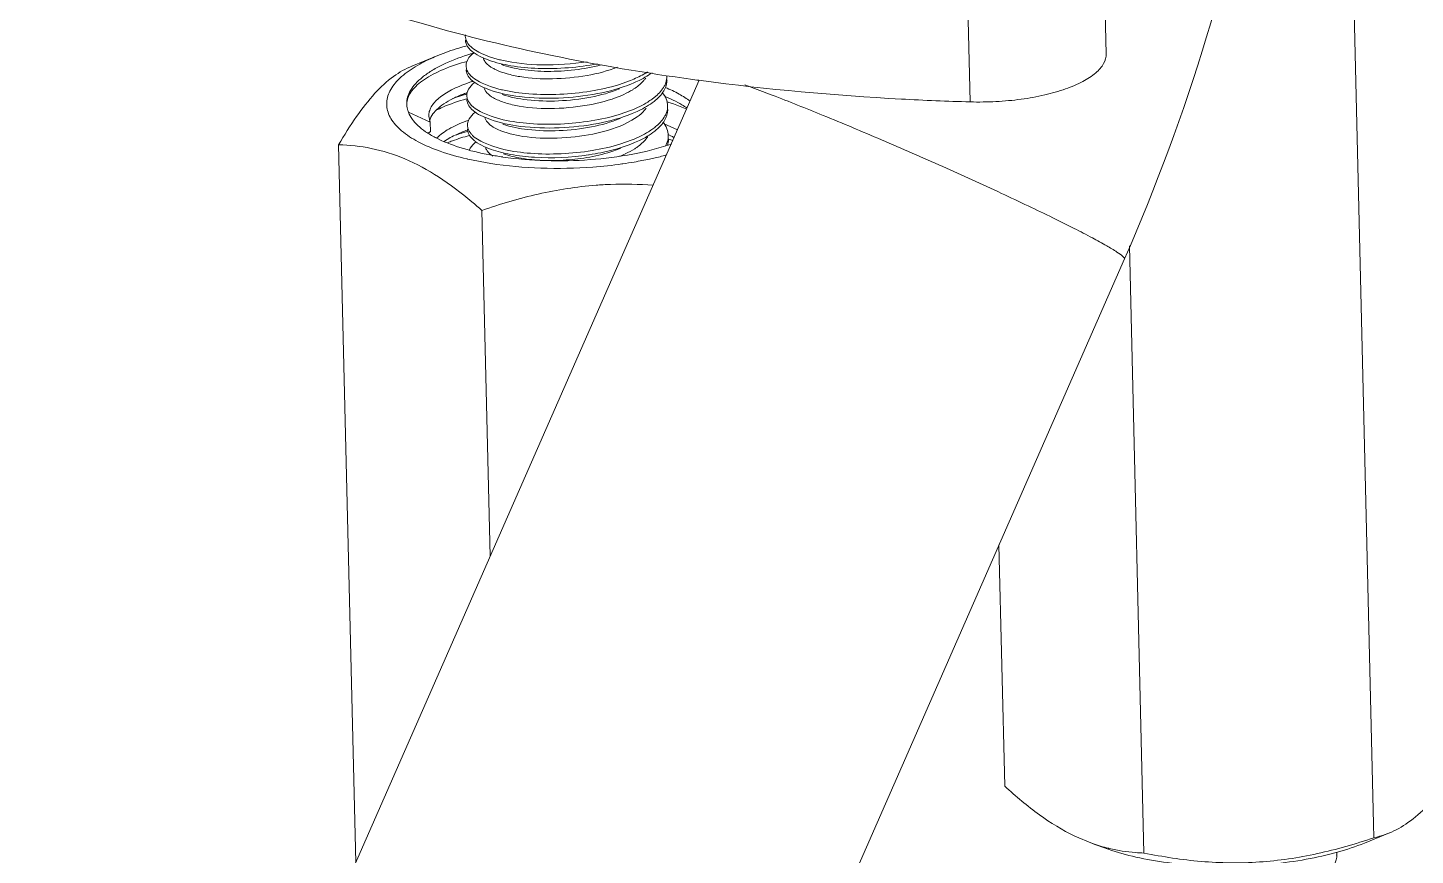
# Model space of a CAD drawing. Header units: millimetres. Extents: x 1991 to 2585, y -545 to -125.
# Drawn here: x 2487.55 to 2504.84, y -266.38 to -256.07 of the extents above; entities that cross this region are included whole.
import ezdxf

# ---------------------------------------------------------------- set-up
doc = ezdxf.new("R2010")
doc.units = ezdxf.units.MM
doc.header["$LTSCALE"] = 0.1
doc.layers.get('0').update_dxf_attribs({"lineweight": 13})

msp = doc.modelspace()

# ---------------------------------------------------------------- linework, layer by layer
at = {"color": 7, "linetype": 'Continuous'}
for p, q in [((2504.326, -266.163), (2504.053, -254.804)), ((2500.99, -256.393), (2500.965, -255.374)), ((2499.271, -255.974), (2499.295, -256.993)), ((2493.008, -256.208), (2493.003, -256.175)), ((2492.66, -256.416), (2492.338, -256.547)), ((2493.043, -256.319), (2493.072, -256.351)), ((2493.306, -256.43), (2493.204, -256.389)), ((2493.206, -256.436), (2493.297, -256.473)), ((2493.399, -256.459), (2493.306, -256.43)), ((2493.016, -256.579), (2493.012, -256.546)), ((2495.916, -256.722), (2489.254, -271.907)), ((2493.051, -256.69), (2493.081, -256.721)), ((2493.315, -256.801), (2493.213, -256.76)), ((2495.063, -256.726), (2494.911, -256.78)), ((2496.485, -256.781), (2496.826, -256.908)), ((2493.025, -256.949), (2493.021, -256.916)), ((2493.215, -256.807), (2493.306, -256.844)), ((2493.258, -256.862), (2493.239, -256.826)), ((2493.408, -256.829), (2493.315, -256.801)), ((2495.377, -256.922), (2495.332, -256.957)), ((2492.565, -257.246), (2492.293, -257.122)), ((2493.06, -257.06), (2493.09, -257.092)), ((2493.324, -257.171), (2493.222, -257.13)), ((2495.072, -257.097), (2494.92, -257.15)), ((2492.547, -257.169), (2492.565, -257.246)), ((2492.575, -257.182), (2492.556, -257.232)), ((2492.565, -257.246), (2492.567, -257.362)), ((2493.034, -257.32), (2493.03, -257.287)), ((2493.224, -257.177), (2493.315, -257.214)), ((2493.267, -257.234), (2493.247, -257.19)), ((2493.29, -257.26), (2493.267, -257.234)), ((2493.416, -257.2), (2493.324, -257.171)), ((2495.079, -257.222), (2494.977, -257.275)), ((2495.144, -257.18), (2495.079, -257.222)), ((2495.648, -257.342), (2495.48, -257.266)), ((2492.538, -257.381), (2492.567, -257.362)), ((2493.069, -257.43), (2493.099, -257.462)), ((2495.081, -257.467), (2494.929, -257.52)), ((2491.639, -266.47), (2491.424, -257.528)), ((2493.333, -257.542), (2493.231, -257.501)), ((2493.233, -257.548), (2493.324, -257.585)), ((2493.425, -257.57), (2493.333, -257.542)), ((2495.52, -257.496), (2495.496, -257.545)), ((2493.035, -257.707), (2493.32, -257.761)), ((2494.956, -257.767), (2494.965, -257.765)), ((2493.313, -262.655), (2493.21, -258.345)), ((2501.461, -266.354), (2501.279, -258.788)), ((2501.218, -258.95), (2494.519, -274.217)), ((2499.726, -265.521), (2499.654, -262.515)), ((2504.211, -266.229), (2504.519, -266.103)), ((2500.818, -266.236), (2500.599, -266.144)), ((2501.016, -266.305), (2500.817, -266.235))]:
    msp.add_line(p, q, dxfattribs=at)
for centre, radius, start, end in [((2493.144, -256.172), 0.141, 174.3067, 181.5204), ((2493.956, -259.31), 3.046, 106.6937, 107.6087), ((2493.313, -256.041), 0.358, 227.468, 231.0857), ((2493.988, -259.417), 3.157, 106.3986, 106.6975), ((2493.796, -259.303), 2.919, 105.3373, 105.9501), ((2493.834, -254.85), 1.667, 254.8444, 256.9688), ((2493.714, -258.705), 2.063, 107.7761, 109.1345), ((2493.32, -256.414), 0.354, 227.3893, 231.0369), ((2493.75, -258.818), 2.181, 107.2828, 107.7844), ((2499.775, -227.957), 29.025, 262.2048, 262.4088), ((2493.676, -259.28), 2.472, 107.1243, 109.7802), ((2493.757, -259.542), 2.746, 106.0142, 107.135), ((2493.608, -258.518), 1.74, 110.1715, 112.2496), ((2493.793, -259.666), 2.875, 105.7424, 106.0208), ((2493.659, -258.656), 1.888, 109.5029, 110.1811), ((2493.806, -259.71), 2.921, 105.5262, 105.7426), ((2493.838, -255.246), 1.641, 254.7912, 256.949), ((2492.557, -257.014), 0.284, 181.3597, 183.2861), ((2493.331, -256.78), 0.359, 227.5293, 231.1358), ((2494.682, -259.622), 2.759, 71.8748, 72.2896), ((2493.663, -258.992), 1.875, 109.483, 110.445), ((2493.858, -255.573), 1.686, 254.8174, 256.9165), ((2494.912, -256.74), 0.727, 306.0883, 310.5729), ((2493.698, -259.777), 2.507, 107.1313, 109.1753), ((2493.788, -260.071), 2.815, 105.5579, 107.1225), ((2493.631, -259.011), 1.773, 109.8814, 112.2304), ((2493.339, -257.153), 0.357, 227.4479, 231.0699), ((2494.82, -259.073), 1.816, 66.6607, 66.7952), ((2494.727, -259.983), 2.652, 71.0468, 72.1908), ((2494.837, -259.034), 1.774, 65.9762, 66.6629), ((2494.886, -258.925), 1.654, 64.1437, 65.9886), ((2493.847, -256.019), 1.608, 254.7831, 256.9843), ((2494.434, -256.428), 1.337, 291.5752, 294.9301), ((2494.673, -254.895), 2.773, 288.6827, 288.893), ((2493.864, -254.062), 3.738, 257.0079, 257.1917), ((2494.045, -253.693), 4.028, 259.4776, 261.7969), ((2494.053, -254.35), 3.338, 278.3593, 278.5004), ((2494.171, -252.16), 5.661, 274.2826, 277.9635), ((2494.236, -252.646), 5.171, 278.1065, 279.7221), ((2494.3, -253.021), 4.79, 279.7244, 282.0454), ((2494.369, -253.358), 4.447, 282.0766, 282.4927), ((2494.42, -253.585), 4.214, 282.4836, 284.6849), ((2494.498, -253.892), 3.897, 284.7162, 285.0762), ((2489.151, -262.949), 6.137, 48.5963, 50.1255), ((2501.502, -264.297), 2.055, 250.5646, 256.4233), ((2501.498, -264.313), 2.039, 256.428, 256.693), ((2503.627, -266.326), 0.239, 346.4563, 355.7301)]:
    msp.add_arc(centre, radius, start, end, dxfattribs=at)
for points, knots in [([(2503.174, -251.401), (2503.118, -252.041), (2502.777, -254.627), (2502.007, -257.153), (2501.218, -258.95)], [0, 0, 0, 0, 0.246847, 1, 1, 1, 1]), ([(2503.098, -251.826), (2503.322, -252.614), (2503.881, -254.134), (2504.699, -255.534), (2505.165, -256.175)], [0, 0, 0, 0, 0.508702, 1, 1, 1, 1]), ([(2495.838, -256.714), (2495.251, -256.633), (2494.122, -256.444), (2492.523, -256.057), (2491.1, -255.584), (2489.884, -255.036), (2488.897, -254.422), (2488.156, -253.75), (2487.747, -253.124), (2487.583, -252.616), (2487.553, -252.364), (2487.55, -252.24)], [0, 0, 0, 0, 0.177765, 0.343016, 0.493258, 0.626644, 0.742272, 0.840656, 0.924509, 0.962835, 1, 1, 1, 1]), ([(2493.004, -256.222), (2493.004, -256.23), (2493.008, -256.265), (2493.026, -256.298), (2493.043, -256.319)], [0, 0, 0, 0, 0.233802, 1, 1, 1, 1]), ([(2493.071, -256.304), (2493.063, -256.297), (2493.036, -256.27), (2493.015, -256.235), (2493.008, -256.208)], [0, 0, 0, 0, 0.281557, 1, 1, 1, 1]), ([(2492.273, -257.021), (2492.272, -256.992), (2492.28, -256.932), (2492.319, -256.845), (2492.384, -256.76), (2492.472, -256.679), (2492.583, -256.602), (2492.768, -256.501), (2492.924, -256.442), (2493.035, -256.407)], [0, 0, 0, 0, 0.083712, 0.173573, 0.274385, 0.38908, 0.519071, 0.664673, 1, 1, 1, 1]), ([(2492.66, -256.416), (2492.632, -256.427), (2492.526, -256.472), (2492.424, -256.526), (2492.353, -256.571)], [0, 0, 0, 0, 0.268425, 1, 1, 1, 1]), ([(2493.02, -256.295), (2492.988, -256.304), (2492.866, -256.339), (2492.747, -256.38), (2492.66, -256.416)], [0, 0, 0, 0, 0.262355, 1, 1, 1, 1]), ([(2493.012, -256.546), (2493.011, -256.518), (2493.031, -256.454), (2493.077, -256.407), (2493.104, -256.385)], [0, 0, 0, 0, 0.445122, 1, 1, 1, 1]), ([(2493.072, -256.351), (2493.081, -256.359), (2493.122, -256.393), (2493.169, -256.419), (2493.206, -256.436)], [0, 0, 0, 0, 0.22271, 1, 1, 1, 1]), ([(2493.204, -256.389), (2493.193, -256.384), (2493.152, -256.364), (2493.114, -256.34), (2493.088, -256.319)], [0, 0, 0, 0, 0.272658, 1, 1, 1, 1]), ([(2500.99, -256.393), (2500.991, -256.434), (2500.963, -256.528), (2500.854, -256.645), (2500.69, -256.75), (2500.475, -256.84), (2500.216, -256.913), (2499.925, -256.965), (2499.614, -256.993), (2499.402, -256.996), (2499.295, -256.993)], [0, 0, 0, 0, 0.065188, 0.144971, 0.246054, 0.368989, 0.511013, 0.66747, 0.832598, 1, 1, 1, 1]), ([(2492.341, -256.546), (2492.259, -256.579), (2492.089, -256.676), (2491.857, -256.893), (2491.633, -257.185), (2491.494, -257.408), (2491.424, -257.528)], [0, 0, 0, 0, 0.194423, 0.42402, 0.694682, 1, 1, 1, 1]), ([(2492.353, -256.571), (2492.286, -256.614), (2492.193, -256.683), (2492.099, -256.794), (2492.052, -256.875), (2492.025, -256.958), (2492.02, -257.042), (2492.037, -257.124), (2492.074, -257.205), (2492.132, -257.282), (2492.241, -257.387), (2492.427, -257.505), (2492.703, -257.62), (2492.911, -257.678), (2493.024, -257.704)], [0, 0, 0, 0, 0.128734, 0.183542, 0.232955, 0.278427, 0.32196, 0.365897, 0.412506, 0.463615, 0.520477, 0.653815, 0.814401, 1, 1, 1, 1]), ([(2492.273, -257.021), (2492.274, -256.996), (2492.283, -256.943), (2492.323, -256.868), (2492.386, -256.795), (2492.47, -256.726), (2492.575, -256.661), (2492.747, -256.575), (2492.891, -256.525), (2492.993, -256.496)], [0, 0, 0, 0, 0.080204, 0.168505, 0.269346, 0.385076, 0.516008, 0.660851, 1, 1, 1, 1]), ([(2493.013, -256.592), (2493.013, -256.601), (2493.017, -256.636), (2493.035, -256.668), (2493.051, -256.69)], [0, 0, 0, 0, 0.233867, 1, 1, 1, 1]), ([(2493.08, -256.675), (2493.072, -256.668), (2493.045, -256.64), (2493.024, -256.606), (2493.016, -256.579)], [0, 0, 0, 0, 0.281073, 1, 1, 1, 1]), ([(2493.256, -256.502), (2493.253, -256.497), (2493.24, -256.48), (2493.231, -256.461), (2493.228, -256.446)], [0, 0, 0, 0, 0.270461, 1, 1, 1, 1]), ([(2493.388, -256.594), (2493.374, -256.588), (2493.326, -256.564), (2493.28, -256.531), (2493.256, -256.502)], [0, 0, 0, 0, 0.290685, 1, 1, 1, 1]), ([(2493.297, -256.473), (2493.385, -256.504), (2493.588, -256.553), (2493.922, -256.583), (2494.285, -256.574), (2494.531, -256.541), (2494.651, -256.518)], [0, 0, 0, 0, 0.204821, 0.456144, 0.732403, 1, 1, 1, 1]), ([(2494.899, -256.56), (2494.778, -256.608), (2494.508, -256.676), (2494.099, -256.715), (2493.762, -256.698), (2493.529, -256.648), (2493.432, -256.614), (2493.388, -256.594)], [0, 0, 0, 0, 0.254802, 0.536659, 0.799929, 0.907353, 1, 1, 1, 1]), ([(2494.695, -256.532), (2494.587, -256.56), (2494.364, -256.6), (2494.033, -256.62), (2493.725, -256.599), (2493.535, -256.558), (2493.452, -256.528)], [0, 0, 0, 0, 0.266211, 0.538404, 0.790527, 1, 1, 1, 1]), ([(2494.521, -256.494), (2494.335, -256.522), (2493.979, -256.546), (2493.622, -256.512), (2493.459, -256.474)], [0, 0, 0, 0, 0.529182, 1, 1, 1, 1]), ([(2493.038, -256.757), (2492.967, -256.781), (2492.84, -256.834), (2492.699, -256.92), (2492.618, -256.996), (2492.577, -257.053), (2492.552, -257.111), (2492.547, -257.15), (2492.547, -257.169)], [0, 0, 0, 0, 0.332992, 0.608042, 0.723579, 0.825301, 0.91593, 1, 1, 1, 1]), ([(2493.021, -256.916), (2493.02, -256.888), (2493.04, -256.824), (2493.086, -256.778), (2493.113, -256.756)], [0, 0, 0, 0, 0.444676, 1, 1, 1, 1]), ([(2493.081, -256.721), (2493.09, -256.729), (2493.131, -256.763), (2493.178, -256.789), (2493.215, -256.807)], [0, 0, 0, 0, 0.222829, 1, 1, 1, 1]), ([(2493.213, -256.76), (2493.202, -256.754), (2493.161, -256.734), (2493.123, -256.71), (2493.097, -256.69)], [0, 0, 0, 0, 0.272374, 1, 1, 1, 1]), ([(2493.306, -256.844), (2493.427, -256.887), (2493.713, -256.944), (2494.167, -256.956), (2494.637, -256.905), (2494.939, -256.824), (2495.076, -256.768)], [0, 0, 0, 0, 0.213924, 0.481898, 0.754371, 1, 1, 1, 1]), ([(2494.911, -256.78), (2494.798, -256.814), (2494.555, -256.867), (2494.182, -256.905), (2493.813, -256.902), (2493.575, -256.869), (2493.467, -256.844)], [0, 0, 0, 0, 0.2436, 0.508561, 0.771851, 1, 1, 1, 1]), ([(2495.275, -256.62), (2495.259, -256.629), (2495.191, -256.67), (2495.119, -256.703), (2495.063, -256.726)], [0, 0, 0, 0, 0.232966, 1, 1, 1, 1]), ([(2495.076, -256.768), (2495.1, -256.758), (2495.188, -256.719), (2495.273, -256.671), (2495.33, -256.629)], [0, 0, 0, 0, 0.272574, 1, 1, 1, 1]), ([(2495.251, -256.696), (2495.244, -256.707), (2495.206, -256.755), (2495.159, -256.793), (2495.121, -256.82)], [0, 0, 0, 0, 0.220209, 1, 1, 1, 1]), ([(2495.355, -256.987), (2495.403, -256.949), (2495.465, -256.888), (2495.511, -256.789), (2495.517, -256.741), (2495.517, -256.718)], [0, 0, 0, 0, 0.55899, 0.7845, 1, 1, 1, 1]), ([(2495.502, -256.755), (2495.497, -256.77), (2495.467, -256.834), (2495.418, -256.887), (2495.377, -256.922)], [0, 0, 0, 0, 0.218682, 1, 1, 1, 1]), ([(2499.295, -256.993), (2499.009, -256.985), (2497.888, -256.939), (2496.769, -256.838), (2495.941, -256.727)], [0, 0, 0, 0, 0.255181, 1, 1, 1, 1]), ([(2492.949, -256.907), (2492.904, -256.925), (2492.822, -256.963), (2492.714, -257.029), (2492.63, -257.101), (2492.589, -257.155), (2492.575, -257.182)], [0, 0, 0, 0, 0.3049, 0.574094, 0.805125, 1, 1, 1, 1]), ([(2492.639, -257.098), (2492.666, -257.084), (2492.789, -257.027), (2492.917, -256.984), (2493.018, -256.955)], [0, 0, 0, 0, 0.224968, 1, 1, 1, 1]), ([(2493.089, -257.045), (2493.081, -257.038), (2493.054, -257.011), (2493.033, -256.976), (2493.025, -256.949)], [0, 0, 0, 0, 0.281453, 1, 1, 1, 1]), ([(2493.365, -256.949), (2493.353, -256.943), (2493.314, -256.919), (2493.276, -256.889), (2493.258, -256.862)], [0, 0, 0, 0, 0.289035, 1, 1, 1, 1]), ([(2494.979, -256.9), (2494.853, -256.958), (2494.565, -257.04), (2494.124, -257.086), (2493.76, -257.069), (2493.511, -257.011), (2493.409, -256.972), (2493.365, -256.949)], [0, 0, 0, 0, 0.253195, 0.537237, 0.803453, 0.910071, 1, 1, 1, 1]), ([(2494.924, -256.83), (2494.809, -256.877), (2494.557, -256.946), (2494.169, -256.989), (2493.796, -256.98), (2493.561, -256.935), (2493.461, -256.899)], [0, 0, 0, 0, 0.249928, 0.523448, 0.784951, 1, 1, 1, 1]), ([(2495.121, -256.82), (2495.11, -256.827), (2495.065, -256.857), (2495.017, -256.882), (2494.979, -256.9)], [0, 0, 0, 0, 0.234633, 1, 1, 1, 1]), ([(2495.332, -256.957), (2495.314, -256.971), (2495.232, -257.025), (2495.142, -257.068), (2495.072, -257.097)], [0, 0, 0, 0, 0.226847, 1, 1, 1, 1]), ([(2495.455, -256.874), (2495.476, -256.899), (2495.51, -256.951), (2495.524, -257.013), (2495.524, -257.042)], [0, 0, 0, 0, 0.529842, 1, 1, 1, 1]), ([(2495.765, -257.069), (2495.744, -257.055), (2495.655, -256.999), (2495.559, -256.953), (2495.484, -256.923)], [0, 0, 0, 0, 0.231451, 1, 1, 1, 1]), ([(2495.805, -256.985), (2495.762, -256.952), (2495.662, -256.888), (2495.556, -256.838), (2495.498, -256.814)], [0, 0, 0, 0, 0.470464, 1, 1, 1, 1]), ([(2496.826, -256.908), (2497.039, -256.99), (2497.495, -257.172), (2498.204, -257.47), (2498.945, -257.794), (2499.554, -258.071), (2500.01, -258.285), (2500.313, -258.431), (2500.579, -258.563), (2500.803, -258.679), (2500.981, -258.777), (2501.109, -258.852), (2501.183, -258.904), (2501.214, -258.933), (2501.22, -258.946), (2501.218, -258.95)], [0, 0, 0, 0, 0.140747, 0.303581, 0.474928, 0.640446, 0.716645, 0.786302, 0.847964, 0.900337, 0.942341, 0.973139, 0.992188, 0.997336, 1, 1, 1, 1]), ([(2492.293, -257.122), (2492.29, -257.114), (2492.28, -257.085), (2492.275, -257.054), (2492.273, -257.031)], [0, 0, 0, 0, 0.255711, 1, 1, 1, 1]), ([(2493.309, -257.653), (2493.182, -257.63), (2492.95, -257.574), (2492.682, -257.47), (2492.511, -257.37), (2492.388, -257.274), (2492.318, -257.185), (2492.293, -257.122)], [0, 0, 0, 0, 0.327201, 0.605192, 0.723619, 0.828149, 1, 1, 1, 1]), ([(2493.022, -256.963), (2493.022, -256.971), (2493.026, -257.006), (2493.044, -257.039), (2493.06, -257.06)], [0, 0, 0, 0, 0.233833, 1, 1, 1, 1]), ([(2493.03, -257.287), (2493.029, -257.259), (2493.049, -257.195), (2493.095, -257.148), (2493.122, -257.126)], [0, 0, 0, 0, 0.44454, 1, 1, 1, 1]), ([(2493.09, -257.092), (2493.099, -257.1), (2493.14, -257.133), (2493.187, -257.16), (2493.224, -257.177)], [0, 0, 0, 0, 0.222755, 1, 1, 1, 1]), ([(2493.222, -257.13), (2493.21, -257.125), (2493.17, -257.105), (2493.132, -257.081), (2493.106, -257.06)], [0, 0, 0, 0, 0.27237, 1, 1, 1, 1]), ([(2495.084, -257.138), (2495.111, -257.127), (2495.206, -257.085), (2495.296, -257.033), (2495.355, -256.987)], [0, 0, 0, 0, 0.274984, 1, 1, 1, 1]), ([(2495.258, -257.07), (2495.251, -257.079), (2495.218, -257.121), (2495.178, -257.156), (2495.144, -257.18)], [0, 0, 0, 0, 0.223452, 1, 1, 1, 1]), ([(2495.364, -257.357), (2495.39, -257.337), (2495.435, -257.296), (2495.502, -257.211), (2495.527, -257.135), (2495.525, -257.088)], [0, 0, 0, 0, 0.302965, 0.562337, 1, 1, 1, 1]), ([(2495.511, -257.126), (2495.505, -257.14), (2495.476, -257.204), (2495.427, -257.257), (2495.385, -257.293)], [0, 0, 0, 0, 0.218216, 1, 1, 1, 1]), ([(2495.541, -257), (2495.56, -257.006), (2495.635, -257.031), (2495.709, -257.06), (2495.762, -257.084)], [0, 0, 0, 0, 0.257379, 1, 1, 1, 1]), ([(2493.008, -257.234), (2492.936, -257.261), (2492.809, -257.318), (2492.692, -257.398), (2492.648, -257.443)], [0, 0, 0, 0, 0.553052, 1, 1, 1, 1]), ([(2493.41, -257.337), (2493.397, -257.331), (2493.355, -257.31), (2493.314, -257.284), (2493.29, -257.26)], [0, 0, 0, 0, 0.28309, 1, 1, 1, 1]), ([(2493.315, -257.214), (2493.436, -257.257), (2493.722, -257.314), (2494.176, -257.327), (2494.646, -257.275), (2494.948, -257.194), (2495.084, -257.138)], [0, 0, 0, 0, 0.213882, 0.481885, 0.754324, 1, 1, 1, 1]), ([(2494.977, -257.275), (2494.855, -257.33), (2494.58, -257.408), (2494.156, -257.455), (2493.755, -257.44), (2493.508, -257.381), (2493.41, -257.337)], [0, 0, 0, 0, 0.250678, 0.530484, 0.797784, 1, 1, 1, 1]), ([(2494.932, -257.2), (2494.818, -257.247), (2494.565, -257.316), (2494.177, -257.36), (2493.805, -257.35), (2493.57, -257.305), (2493.47, -257.27)], [0, 0, 0, 0, 0.250006, 0.523673, 0.785002, 1, 1, 1, 1]), ([(2494.92, -257.15), (2494.807, -257.185), (2494.564, -257.238), (2494.19, -257.276), (2493.822, -257.272), (2493.584, -257.24), (2493.476, -257.215)], [0, 0, 0, 0, 0.243802, 0.508713, 0.771931, 1, 1, 1, 1]), ([(2495.464, -257.244), (2495.485, -257.269), (2495.519, -257.322), (2495.532, -257.384), (2495.533, -257.412)], [0, 0, 0, 0, 0.529886, 1, 1, 1, 1]), ([(2492.96, -257.37), (2492.939, -257.379), (2492.862, -257.412), (2492.788, -257.452), (2492.738, -257.487)], [0, 0, 0, 0, 0.271896, 1, 1, 1, 1]), ([(2492.781, -257.502), (2492.802, -257.494), (2492.891, -257.46), (2492.982, -257.431), (2493.052, -257.412)], [0, 0, 0, 0, 0.234461, 1, 1, 1, 1]), ([(2493.031, -257.333), (2493.031, -257.342), (2493.035, -257.377), (2493.052, -257.409), (2493.069, -257.43)], [0, 0, 0, 0, 0.233804, 1, 1, 1, 1]), ([(2493.098, -257.416), (2493.09, -257.408), (2493.063, -257.381), (2493.042, -257.347), (2493.034, -257.32)], [0, 0, 0, 0, 0.281377, 1, 1, 1, 1]), ([(2493.099, -257.462), (2493.108, -257.47), (2493.149, -257.504), (2493.196, -257.53), (2493.233, -257.548)], [0, 0, 0, 0, 0.222559, 1, 1, 1, 1]), ([(2493.231, -257.501), (2493.22, -257.495), (2493.179, -257.475), (2493.14, -257.451), (2493.115, -257.431)], [0, 0, 0, 0, 0.272645, 1, 1, 1, 1]), ([(2495.341, -257.328), (2495.323, -257.341), (2495.241, -257.396), (2495.151, -257.439), (2495.081, -257.467)], [0, 0, 0, 0, 0.22682, 1, 1, 1, 1]), ([(2495.093, -257.509), (2495.12, -257.498), (2495.215, -257.456), (2495.305, -257.404), (2495.364, -257.357)], [0, 0, 0, 0, 0.275022, 1, 1, 1, 1]), ([(2495.278, -257.424), (2495.27, -257.436), (2495.235, -257.486), (2495.187, -257.526), (2495.148, -257.554)], [0, 0, 0, 0, 0.219074, 1, 1, 1, 1]), ([(2491.424, -257.528), (2491.56, -257.532), (2491.843, -257.561), (2492.267, -257.693), (2492.688, -257.926), (2492.953, -258.128), (2493.085, -258.239)], [0, 0, 0, 0, 0.221939, 0.458978, 0.718343, 1, 1, 1, 1]), ([(2493.053, -257.592), (2493.056, -257.584), (2493.076, -257.547), (2493.106, -257.517), (2493.131, -257.496)], [0, 0, 0, 0, 0.221235, 1, 1, 1, 1]), ([(2493.279, -257.608), (2493.276, -257.604), (2493.265, -257.588), (2493.257, -257.57), (2493.254, -257.557)], [0, 0, 0, 0, 0.267979, 1, 1, 1, 1]), ([(2493.346, -257.668), (2493.339, -257.663), (2493.314, -257.646), (2493.292, -257.625), (2493.279, -257.608)], [0, 0, 0, 0, 0.27741, 1, 1, 1, 1]), ([(2493.324, -257.585), (2493.402, -257.612), (2493.581, -257.657), (2493.988, -257.702), (2494.316, -257.686), (2494.538, -257.653)], [0, 0, 0, 0, 0.203397, 0.44975, 1, 1, 1, 1]), ([(2494.554, -257.68), (2494.456, -257.698), (2494.26, -257.722), (2493.973, -257.728), (2493.711, -257.703), (2493.549, -257.665), (2493.479, -257.64)], [0, 0, 0, 0, 0.274287, 0.544943, 0.792281, 1, 1, 1, 1]), ([(2494.929, -257.52), (2494.816, -257.555), (2494.573, -257.608), (2494.199, -257.646), (2493.831, -257.643), (2493.593, -257.61), (2493.485, -257.585)], [0, 0, 0, 0, 0.243745, 0.50861, 0.771905, 1, 1, 1, 1]), ([(2494.546, -257.652), (2494.595, -257.644), (2494.781, -257.612), (2494.964, -257.562), (2495.093, -257.509)], [0, 0, 0, 0, 0.261098, 1, 1, 1, 1]), ([(2494.942, -257.571), (2494.913, -257.583), (2494.787, -257.63), (2494.655, -257.661), (2494.554, -257.68)], [0, 0, 0, 0, 0.233548, 1, 1, 1, 1]), ([(2495.561, -257.523), (2495.408, -257.574), (2495.076, -257.657), (2494.737, -257.699), (2494.558, -257.713)], [0, 0, 0, 0, 0.474442, 1, 1, 1, 1]), ([(2495.148, -257.554), (2495.137, -257.562), (2495.089, -257.594), (2495.038, -257.621), (2494.997, -257.64)], [0, 0, 0, 0, 0.232953, 1, 1, 1, 1]), ([(2493.32, -257.761), (2493.526, -257.793), (2493.951, -257.83), (2494.378, -257.822), (2494.594, -257.805)], [0, 0, 0, 0, 0.490204, 1, 1, 1, 1]), ([(2494.558, -257.713), (2494.374, -257.727), (2494.01, -257.735), (2493.647, -257.705), (2493.47, -257.68)], [0, 0, 0, 0, 0.508657, 1, 1, 1, 1]), ([(2493.21, -258.345), (2493.44, -258.265), (2493.908, -258.126), (2494.391, -258.05), (2494.633, -258.031)], [0, 0, 0, 0, 0.501, 1, 1, 1, 1]), ([(2494.633, -258.031), (2494.692, -258.027), (2494.928, -258.014), (2495.165, -258.019), (2495.342, -258.032)], [0, 0, 0, 0, 0.2509, 1, 1, 1, 1]), ([(2505.456, -265.14), (2505.384, -265.256), (2505.24, -265.474), (2505.009, -265.76), (2504.77, -265.975), (2504.597, -266.071), (2504.513, -266.106)], [0, 0, 0, 0, 0.300737, 0.569865, 0.801418, 1, 1, 1, 1]), ([(2500.599, -266.144), (2500.444, -266.07), (2500.138, -265.879), (2499.864, -265.647), (2499.726, -265.521)], [0, 0, 0, 0, 0.478208, 1, 1, 1, 1]), ([(2504.513, -266.106), (2504.497, -266.112), (2504.437, -266.135), (2504.374, -266.153), (2504.326, -266.163)], [0, 0, 0, 0, 0.256697, 1, 1, 1, 1]), ([(2504.211, -266.229), (2504.101, -266.274), (2503.861, -266.353), (2503.475, -266.439), (2503.056, -266.497), (2502.62, -266.523), (2502.183, -266.518), (2501.762, -266.48), (2501.372, -266.413), (2501.129, -266.345), (2501.016, -266.306)], [0, 0, 0, 0, 0.110128, 0.232733, 0.364106, 0.499992, 0.63588, 0.767253, 0.889864, 1, 1, 1, 1]), ([(2501.461, -266.354), (2501.426, -266.353), (2501.28, -266.345), (2501.136, -266.323), (2501.029, -266.297)], [0, 0, 0, 0, 0.244999, 1, 1, 1, 1]), ([(2504.326, -266.163), (2504.095, -266.241), (2503.626, -266.377), (2502.902, -266.485), (2502.174, -266.475), (2501.697, -266.401), (2501.461, -266.354)], [0, 0, 0, 0, 0.251841, 0.502969, 0.752473, 1, 1, 1, 1]), ([(2503.708, -266.636), (2503.753, -266.6), (2503.832, -266.524), (2503.868, -266.417), (2503.866, -266.368)], [0, 0, 0, 0, 0.544262, 1, 1, 1, 1])]:
    msp.add_open_spline(points, degree=3, knots=knots, dxfattribs=at)
for points in [[(2495.515, -256.672), (2495.516, -256.7), (2495.511, -256.729), (2495.502, -256.755)], [(2495.524, -257.042), (2495.525, -257.07), (2495.52, -257.099), (2495.511, -257.126)], [(2495.533, -257.412), (2495.534, -257.441), (2495.529, -257.469), (2495.52, -257.496)], [(2495.523, -257.535), (2495.531, -257.511), (2495.535, -257.484), (2495.534, -257.458)]]:
    msp.add_open_spline(points, degree=3, dxfattribs=at)

doc.saveas('drawing.dxf')
